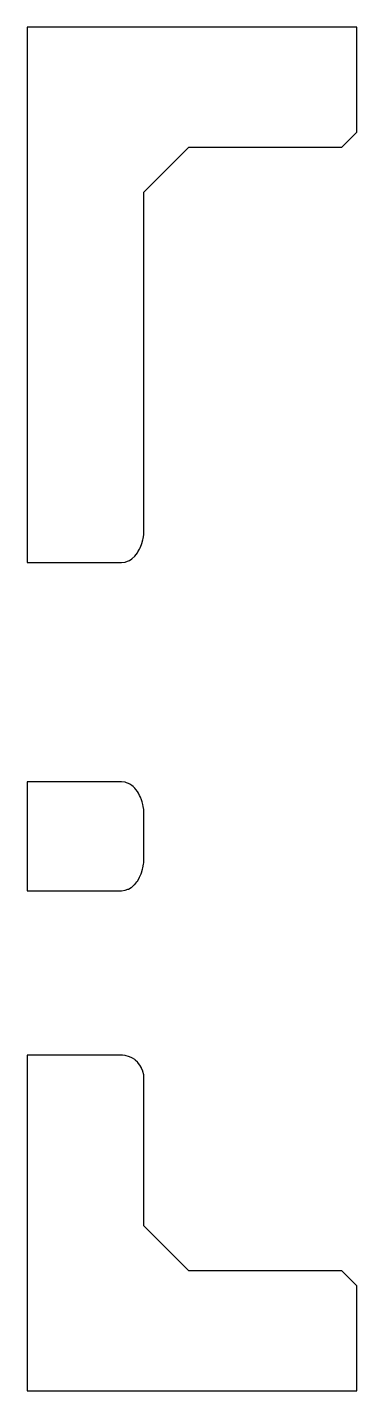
# Model space of a CAD drawing. Header units: metres. Extents: x 0 to 47.5, y 0 to 45.5.
# Drawn here: x 36.5 to 47.5, y 0 to 45.5 of the extents above.
import ezdxf

# ---------------------------------------------------------------- set-up
doc = ezdxf.new("R2010")
doc.units = ezdxf.units.M

msp = doc.modelspace()

# ---------------------------------------------------------------- linework, layer by layer
for p, q in [((47.5, 45.5), (36.5, 45.5)), ((36.5, 45.5), (36.5, 27.6362)), ((47.5, 42), (47.5, 45.5)), ((47, 41.5), (47.5, 42)), ((40.3959, 40), (41.8959, 41.5)), ((41.8959, 41.5), (47, 41.5)), ((40.3959, 28.7336), (40.3959, 40)), ((40.389, 28.6044), (40.3959, 28.7336)), ((40.2689, 28.1274), (40.3142, 28.2354)), ((40.3142, 28.2354), (40.3258, 28.2766)), ((40.3258, 28.2766), (40.3592, 28.3945)), ((40.3592, 28.3945), (40.3662, 28.4369)), ((40.3662, 28.4369), (40.3867, 28.562)), ((40.3867, 28.562), (40.389, 28.6044)), ((39.9081, 27.7084), (39.9864, 27.7559)), ((39.9864, 27.7559), (40.0868, 27.8458)), ((40.0868, 27.8458), (40.1762, 27.9577)), ((40.1762, 27.9577), (40.1968, 27.9929)), ((40.1968, 27.9929), (40.2527, 28.0886)), ((40.2527, 28.0886), (40.2689, 28.1274)), ((36.5, 27.6362), (39.6459, 27.6362)), ((39.6459, 27.6362), (39.7632, 27.6498)), ((39.7632, 27.6498), (39.7954, 27.6611)), ((39.7954, 27.6611), (39.8777, 27.69)), ((39.8777, 27.69), (39.9081, 27.7084)), ((39.6459, 20.3204), (36.5, 20.3204)), ((36.5, 20.3204), (36.5, 16.6863)), ((39.7632, 20.3069), (39.6459, 20.3204)), ((39.8147, 20.2888), (39.7632, 20.3069)), ((39.8777, 20.2667), (39.8147, 20.2888)), ((39.9263, 20.2372), (39.8777, 20.2667)), ((39.9864, 20.2008), (39.9263, 20.2372)), ((40.031, 20.1608), (39.9864, 20.2008)), ((40.0868, 20.1108), (40.031, 20.1608)), ((40.1262, 20.0615), (40.0868, 20.1108)), ((40.1762, 19.999), (40.1262, 20.0615)), ((40.2096, 19.9418), (40.1762, 19.999)), ((40.2527, 19.8681), (40.2096, 19.9418)), ((40.2792, 19.8047), (40.2527, 19.8681)), ((40.3142, 19.7212), (40.2792, 19.8047)), ((40.3334, 19.6534), (40.3142, 19.7212)), ((40.3592, 19.5621), (40.3334, 19.6534)), ((40.3708, 19.4918), (40.3592, 19.5621)), ((40.3867, 19.3947), (40.3708, 19.4918)), ((40.3905, 19.3236), (40.3867, 19.3947)), ((40.3959, 19.223), (40.3905, 19.3236)), ((40.3959, 17.7836), (40.3959, 19.223)), ((40.3935, 17.7386), (40.3959, 17.7836)), ((40.3142, 17.2854), (40.3485, 17.4067)), ((40.3485, 17.4067), (40.3592, 17.4445)), ((40.3592, 17.4445), (40.3798, 17.5701)), ((40.3798, 17.5701), (40.3867, 17.612)), ((40.3867, 17.612), (40.3935, 17.7386)), ((39.9864, 16.8059), (40.0668, 16.8779)), ((40.0668, 16.8779), (40.0868, 16.8958)), ((40.0868, 16.8958), (40.1577, 16.9845)), ((40.1577, 16.9845), (40.1762, 17.0077)), ((40.1762, 17.0077), (40.2361, 17.1103)), ((40.2361, 17.1103), (40.2527, 17.1386)), ((40.2527, 17.1386), (40.3002, 17.2522)), ((40.3002, 17.2522), (40.3142, 17.2854)), ((36.5, 16.6863), (39.6459, 16.6863)), ((39.6459, 16.6863), (39.7632, 16.6998)), ((39.7632, 16.6998), (39.8561, 16.7324)), ((39.8561, 16.7324), (39.8777, 16.74)), ((39.8777, 16.74), (39.9654, 16.7931)), ((39.9654, 16.7931), (39.9864, 16.8059)), ((39.6459, 11.1958), (36.5, 11.1958)), ((36.5, 11.1958), (36.5, 0)), ((39.6828, 11.1928), (39.6459, 11.1958)), ((39.7632, 11.1863), (39.6828, 11.1928)), ((39.7981, 11.1777), (39.7632, 11.1863)), ((39.8777, 11.158), (39.7981, 11.1777)), ((39.9087, 11.1447), (39.8777, 11.158)), ((39.9864, 11.1116), (39.9087, 11.1447)), ((40.0124, 11.0952), (39.9864, 11.1116)), ((40.0868, 11.0482), (40.0124, 11.0952)), ((40.1071, 11.0304), (40.0868, 11.0482)), ((40.1762, 10.9695), (40.1071, 11.0304)), ((40.1908, 10.9519), (40.1762, 10.9695)), ((40.2527, 10.8773), (40.1908, 10.9519)), ((40.262, 10.8616), (40.2527, 10.8773)), ((40.3142, 10.7739), (40.262, 10.8616)), ((40.3192, 10.7615), (40.3142, 10.7739)), ((40.3592, 10.6619), (40.3192, 10.7615)), ((40.3611, 10.6535), (40.3592, 10.6619)), ((40.3867, 10.544), (40.3611, 10.6535)), ((40.387, 10.5402), (40.3867, 10.544)), ((40.3944, 10.4426), (40.387, 10.5402)), ((40.3959, 10.4244), (40.3944, 10.4426)), ((40.3959, 10.4237), (40.3959, 10.4244)), ((40.3959, 5.5), (40.3959, 10.4237)), ((41.8959, 4), (40.3959, 5.5)), ((47, 4), (41.8959, 4)), ((47.5, 3.5), (47, 4)), ((47.5, 0), (47.5, 3.5)), ((36.5, 0), (47.5, 0))]:
    msp.add_line(p, q)

doc.saveas('drawing.dxf')
